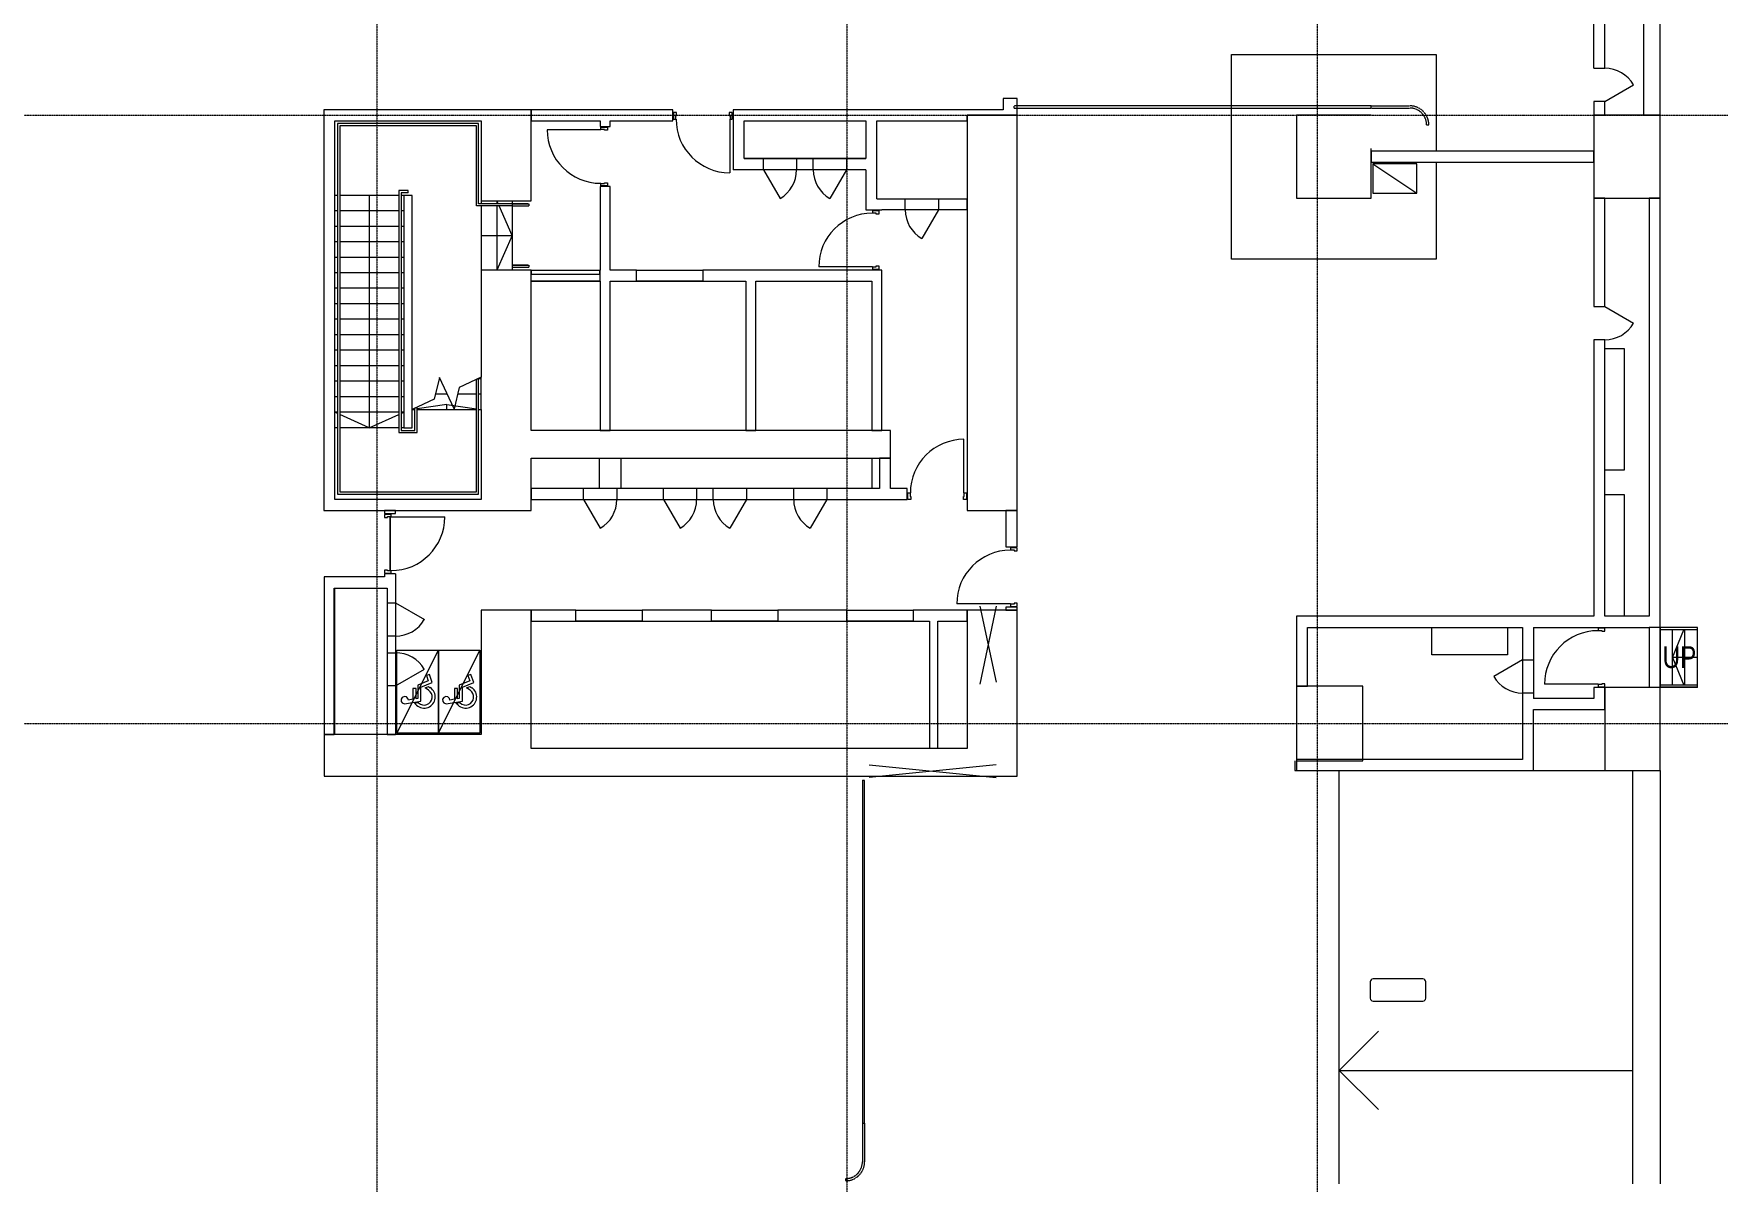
# Model space of a CAD drawing. Header units: millimetres. Extents: x -1578195 to 622687, y -255792 to 391308.
# Drawn here: x -1450456 to -1420001, y 118418 to 139191 of the extents above; entities that cross this region are included whole.
import ezdxf

# ---------------------------------------------------------------- set-up
doc = ezdxf.new("R2010")
doc.units = ezdxf.units.MM
for name, pattern in [('Grid Line', [21, 12, -3, 3, -3]), ('Long Dash', [13.5, 9, -4.5]), ('Overhead', [1.8, 1.2, -0.6])]:
    doc.linetypes.add(name, pattern=pattern)
for name, color, linetype, lineweight in [('A-010-M_LINE', 90, 'Continuous', 5), ('A-010-M_LINE-M', 33, 'Continuous', 18), ('A-200-M_WALL_EXT', 113, 'Continuous', 9), ('A-200-M_WALL_INT', 2, 'Continuous', 9), ('A-230-M_FLOOR', 192, 'Continuous', 18), ('A-241-M_RAMP', 51, 'Continuous', 5), ('A-242-A_STAIR', 31, 'Continuous', 5), ('A-242-M_STAIR', 31, 'Continuous', 5), ('A-242-MB_STAIR', 31, 'Continuous', 5), ('A-314-M_WINDOW', 151, 'Continuous', 5), ('A-325-M_DOOR', 31, 'Continuous', 5), ('A-325-M_DOOR_OPENING', 31, 'Continuous', 18), ('A-325-MH_DOOR', 31, 'Long Dash', 5), ('A-340-M_RAILING', 11, 'Continuous', 5), ('A-770-MH_FFE_SA', 91, 'Overhead', 5), ('S-280-M_COLUMN', 52, 'Continuous', 9), ('Z-030-M_GRID', 191, 'Continuous', 5), ('Z-060-M_DETAIL', 92, 'Continuous', 5)]:
    doc.layers.add(name, color=color, linetype=linetype, lineweight=lineweight)
doc.styles.add('Arial_1', font='arial.ttf', dxfattribs={"height": 1.475299})

# ---------------------------------------------------------------- blocks, each defined once
blk = doc.blocks.new('0291')
at = {"layer": 'A-010-M_LINE', "color": 1}
for p, q in [((102550, 165581), (102250, 164170)), ((102250, 165581), (102550, 164206)), ((114550, 162606), (114550, 164306)), ((102550, 162706), (100250, 162481)), ((100250, 162706), (102550, 162481)), ((107950, 162606), (113850, 162606)), ((107950, 162606), (113850, 162606)), ((114050, 162606), (114050, 155131)), ((108750, 157183), (109457, 157890)), ((108750, 157183), (114050, 157183)), ((108750, 157183), (109457, 156476))]:
    blk.add_line(p, q, dxfattribs=at)
at = {"layer": 'A-010-M_LINE-M', "color": 1}
blk.add_line((107950, 162781), (107950, 162606), dxfattribs=at)
at = {"layer": 'A-200-M_WALL_EXT', "color": 1, "lineweight": 13}
for p, q in [((93240, 174556), (90390, 174556)), ((90390, 174556), (90390, 174356)), ((94140, 174556), (93240, 174556)), ((94140, 172906), (94140, 174556)), ((90390, 174356), (90390, 167506)), ((90590, 174356), (93240, 174356)), ((90590, 167506), (90590, 174356)), ((93240, 174356), (93240, 172906)), ((102025, 174456), (102025, 167306)), ((102925, 174456), (102025, 174456)), ((102925, 167306), (102925, 174456)), ((93240, 172906), (94140, 172906)), ((93240, 171656), (93240, 169719)), ((94140, 171656), (93240, 171656)), ((94140, 168756), (94140, 171656)), ((93240, 169136), (93240, 167506)), ((100635, 168756), (94140, 168756)), ((100635, 168256), (100635, 168756)), ((94140, 167306), (94140, 168256)), ((94140, 168256), (100635, 168256)), ((90390, 167506), (90390, 167306)), ((93240, 167506), (90590, 167506)), ((90390, 167306), (93240, 167306)), ((93240, 167306), (94140, 167306)), ((102025, 167306), (102925, 167306)), ((93240, 165506), (93240, 163256)), ((94140, 165506), (93240, 165506)), ((94140, 163256), (94140, 165506)), ((102025, 165506), (102025, 163006)), ((102925, 165506), (102025, 165506)), ((102925, 162506), (102925, 165506)), ((93240, 163256), (90400, 163256)), ((90400, 163256), (90400, 162506)), ((94140, 163006), (94140, 163256)), ((102025, 163006), (94140, 163006)), ((90400, 162506), (94140, 162506)), ((94140, 162506), (102025, 162506)), ((102025, 162506), (102925, 162506))]:
    blk.add_line(p, q, dxfattribs=at)
at = {"layer": 'A-200-M_WALL_INT', "color": 1}
for p, q in [((113350, 175306), (113350, 185068)), ((113550, 175306), (113550, 184893)), ((114250, 184893), (114250, 174456)), ((114550, 174456), (114550, 184893)), ((113350, 175306), (113550, 175306)), ((96701, 174556), (94140, 174556)), ((94140, 174556), (94140, 174356)), ((96701, 174356), (96701, 174556)), ((102675, 174556), (97791, 174556)), ((97791, 174556), (97791, 174356)), ((102925, 174756), (102675, 174756)), ((102675, 174756), (102675, 174556)), ((102925, 174456), (102925, 174756)), ((113550, 174706), (113350, 174706)), ((113350, 174706), (113350, 174456)), ((113550, 174456), (113550, 174706)), ((94140, 174356), (95390, 174356)), ((95390, 174356), (95390, 174255)), ((95390, 174255), (95570, 174255)), ((95570, 174356), (96701, 174356)), ((95570, 174255), (95570, 174356)), ((97791, 174356), (97790, 174356)), ((97790, 174356), (97790, 173471)), ((97990, 174356), (100190, 174356)), ((97990, 173671), (97990, 174356)), ((100190, 174356), (100190, 173671)), ((100390, 174356), (102025, 174356)), ((100390, 172946), (100390, 174356)), ((102025, 174356), (102025, 174456)), ((102025, 174456), (102925, 174456)), ((113350, 174456), (113550, 174456)), ((114250, 174456), (114550, 174456)), ((97990, 173671), (100190, 173671)), ((98340, 173471), (98340, 173671)), ((98940, 173671), (98940, 173471)), ((99240, 173471), (99240, 173671)), ((99840, 173671), (99840, 173471)), ((113350, 173806), (109325, 173806)), ((109325, 173806), (109325, 173606)), ((109325, 173606), (113350, 173606)), ((113350, 173606), (113350, 173806)), ((100190, 173471), (97790, 173471)), ((100190, 173471), (100190, 172746)), ((91840, 173006), (91840, 168806)), ((91990, 173006), (91840, 173006)), ((91990, 168806), (91990, 173006)), ((95570, 173165), (95390, 173165)), ((95390, 173165), (95390, 171656)), ((95570, 171656), (95570, 173165)), ((100190, 172746), (100300, 172746)), ((100300, 172746), (100300, 172745)), ((100300, 172745), (100480, 172745)), ((100390, 172946), (102025, 172946)), ((100480, 172745), (100480, 172746)), ((102025, 172746), (100480, 172746)), ((100903, 172746), (100903, 172946)), ((101503, 172946), (101503, 172746)), ((102025, 172746), (102025, 172946)), ((113550, 172956), (113350, 172956)), ((113350, 172956), (113350, 170995)), ((113550, 170995), (113550, 172956)), ((114350, 172956), (114350, 165395)), ((114550, 172956), (114350, 172956)), ((114550, 165196), (114550, 172956)), ((95390, 171656), (95385, 171656)), ((95385, 171656), (95385, 171456)), ((96045, 171656), (95570, 171656)), ((96045, 171456), (96045, 171656)), ((100300, 171656), (97245, 171656)), ((97245, 171656), (97245, 171456)), ((100300, 171655), (100300, 171656)), ((100480, 171655), (100300, 171655)), ((100480, 168756), (100480, 171655)), ((95385, 171456), (95390, 171456)), ((95390, 171456), (95390, 168756)), ((95570, 168756), (95570, 171456)), ((95570, 171456), (96045, 171456)), ((97245, 171456), (98020, 171456)), ((98020, 171456), (98020, 168756)), ((98200, 168756), (98200, 171456)), ((98200, 171456), (100300, 171456)), ((100300, 171456), (100300, 168756)), ((113350, 170995), (113550, 170995)), ((113550, 170395), (113350, 170395)), ((113350, 170395), (113350, 165395)), ((113550, 165395), (113550, 170395)), ((91840, 168806), (91990, 168806)), ((95390, 168756), (95570, 168756)), ((98020, 168756), (98200, 168756)), ((100300, 168756), (100480, 168756)), ((100437, 168256), (100437, 167706)), ((100637, 168256), (100437, 168256)), ((100637, 167706), (100637, 168256)), ((100437, 167706), (94140, 167706)), ((94140, 167706), (94140, 167506)), ((94140, 167506), (100936, 167506)), ((95090, 167506), (95090, 167706)), ((95690, 167706), (95690, 167506)), ((96533, 167506), (96533, 167706)), ((97133, 167706), (97133, 167506)), ((97433, 167506), (97433, 167706)), ((98033, 167706), (98033, 167506)), ((98887, 167506), (98887, 167706)), ((99487, 167706), (99487, 167506)), ((100936, 167706), (100637, 167706)), ((100936, 167506), (100936, 167706)), ((91690, 167306), (91490, 167306)), ((91490, 167306), (91490, 167252)), ((91490, 167252), (91690, 167252)), ((91690, 167252), (91690, 167306)), ((102725, 167306), (102725, 166650)), ((102925, 167306), (102725, 167306)), ((102925, 166650), (102925, 167306)), ((102725, 166650), (102925, 166650)), ((90400, 166106), (90400, 163256)), ((91490, 166106), (90400, 166106)), ((91690, 166162), (91490, 166162)), ((91490, 166162), (91490, 166106)), ((91690, 166162), (91690, 163256)), ((90580, 163256), (90580, 165906)), ((90580, 165906), (91540, 165906)), ((91540, 165906), (91540, 163256)), ((91540, 165636), (91690, 165636)), ((94950, 165506), (94140, 165506)), ((94140, 165506), (94140, 165306)), ((94950, 165306), (94950, 165506)), ((97400, 165506), (96150, 165506)), ((96150, 165506), (96150, 165306)), ((97400, 165306), (97400, 165506)), ((99850, 165506), (98600, 165506)), ((98600, 165506), (98600, 165306)), ((99850, 165306), (99850, 165506)), ((102025, 165506), (101050, 165506)), ((101050, 165506), (101050, 165306)), ((102025, 165306), (102025, 165506)), ((102725, 165560), (102725, 165506)), ((102925, 165560), (102725, 165560)), ((102725, 165506), (102925, 165506)), ((102925, 165506), (102925, 165560)), ((107975, 165395), (107975, 164131)), ((113350, 165395), (107975, 165395)), ((114350, 165395), (113550, 165395)), ((94140, 165306), (94950, 165306)), ((96150, 165306), (97400, 165306)), ((98600, 165306), (99850, 165306)), ((101050, 165306), (101340, 165306)), ((101340, 165306), (101340, 163009)), ((101490, 165306), (102025, 165306)), ((101490, 163009), (101490, 165306)), ((108175, 164131), (108175, 165195)), ((108175, 165195), (112062, 165195)), ((112062, 165195), (112062, 162806)), ((112262, 165195), (114350, 165195)), ((112262, 165195), (112262, 163907)), ((114350, 165195), (114350, 165196)), ((114350, 165196), (114550, 165196)), ((91690, 165036), (91540, 165036)), ((91540, 164736), (91690, 164736)), ((112062, 164607), (112262, 164607)), ((91690, 164136), (91540, 164136)), ((107975, 164131), (108175, 164131)), ((112262, 164007), (112062, 164007)), ((113350, 163907), (112262, 163907)), ((113350, 164105), (113350, 163907)), ((113550, 164105), (113350, 164105)), ((113550, 163707), (113550, 164105)), ((112262, 162606), (112262, 163707)), ((112262, 163707), (113550, 163707)), ((90400, 163256), (90580, 163256)), ((91540, 163256), (91690, 163256)), ((101340, 163009), (101490, 163009)), ((112062, 162806), (107975, 162806)), ((107975, 162806), (107975, 162606)), ((107975, 162606), (112262, 162606))]:
    blk.add_line(p, q, dxfattribs=at)
at = {"layer": 'A-230-M_FLOOR', "color": 1}
for p, q in [((106800, 171856), (106800, 175556)), ((106800, 175556), (110500, 175556)), ((110500, 175556), (110500, 173806)), ((100191, 173672), (97990, 173672)), ((110500, 173606), (110500, 171856)), ((93800, 172906), (93800, 172856)), ((93800, 172816), (93800, 171746)), ((110500, 171856), (106800, 171856)), ((93800, 171706), (93800, 171656)), ((95385, 171456), (94140, 171456)), ((94140, 171456), (95385, 171456)), ((96045, 171456), (97245, 171456)), ((113550, 170236), (113900, 170236)), ((113900, 170236), (113900, 168036)), ((95370, 168256), (95370, 167706)), ((95770, 167706), (95770, 168256)), ((100300, 168256), (100300, 167706)), ((113900, 168036), (113550, 168036)), ((113550, 167596), (113900, 167596)), ((113900, 167596), (113900, 165396)), ((91590, 167237), (91590, 167252)), ((91590, 167252), (91590, 167237)), ((91590, 166217), (91590, 167197)), ((91590, 167197), (91590, 166217)), ((91590, 166162), (91590, 166177)), ((91590, 166177), (91590, 166162)), ((90590, 165906), (91540, 165906)), ((90590, 163256), (90590, 165906)), ((113900, 165396), (113550, 165396)), ((94950, 165306), (96150, 165306)), ((97400, 165306), (98600, 165306)), ((99850, 165306), (101050, 165306)), ((110425, 164696), (110425, 165195)), ((111790, 165195), (111790, 164696)), ((114550, 165190), (114550, 165196)), ((114550, 164151), (114550, 165150)), ((111790, 164696), (110425, 164696)), ((114550, 164106), (114550, 164111)), ((108750, 155131), (108750, 162606)), ((108750, 155131), (108750, 162606)), ((112262, 162606), (113550, 162606)), ((114550, 162606), (114550, 155131)), ((109311, 158786), (109311, 158486)), ((110263, 158836), (109361, 158836)), ((110313, 158486), (110313, 158786)), ((109361, 158436), (110263, 158436))]:
    blk.add_line(p, q, dxfattribs=at)
for centre, start, end in [((109361, 158786), 90, 180), ((110263, 158786), 0, 90), ((109361, 158486), 180, 270), ((110263, 158486), 270, 0)]:
    blk.add_arc(centre, 50, start, end, dxfattribs=at)
at = {"layer": 'A-241-M_RAMP', "color": 1, "lineweight": 9}
blk.add_line((114550, 162606), (114550, 155131), dxfattribs=at)
at = {"layer": 'A-242-A_STAIR', "color": 1}
for p, q in [((91215, 173006), (91215, 172726)), ((91215, 172726), (91215, 172446)), ((93543, 172856), (93520, 172906)), ((93800, 172281), (93561, 172816)), ((91215, 172446), (91215, 172166)), ((91215, 172166), (91215, 171886)), ((93240, 172281), (93520, 172281)), ((93520, 172281), (93800, 172281)), ((93800, 172281), (93520, 171656)), ((91215, 171886), (91215, 171606)), ((91215, 171606), (91215, 171326)), ((91215, 171326), (91215, 171046)), ((91215, 171046), (91215, 170766)), ((91215, 170766), (91215, 170486)), ((91215, 170486), (91215, 170206)), ((91215, 170206), (91215, 169926)), ((91215, 169926), (91215, 169646)), ((91215, 169646), (91215, 169366)), ((91215, 169366), (91215, 169086)), ((90640, 169064), (90590, 169086)), ((91215, 168806), (90680, 169046)), ((91215, 169086), (91215, 168806)), ((91215, 168806), (91750, 169046)), ((91790, 169064), (91840, 169086)), ((92040, 169143), (91990, 169136)), ((92615, 169228), (92080, 169149)), ((92615, 169136), (92615, 169228)), ((92615, 169228), (93150, 169149)), ((93190, 169143), (93240, 169136)), ((114775, 164651), (114982, 165150)), ((114998, 165190), (115000, 165195)), ((115000, 164651), (114775, 164651)), ((114775, 164651), (114982, 164151)), ((115225, 164651), (115000, 164651)), ((114998, 164111), (115000, 164106))]:
    blk.add_line(p, q, dxfattribs=at)
at = {"layer": 'A-242-M_STAIR', "color": 1}
for p, q in [((90640, 173006), (90590, 173006)), ((91750, 173006), (90680, 173006)), ((91840, 173006), (91790, 173006)), ((90640, 172726), (90590, 172726)), ((91750, 172726), (90680, 172726)), ((91840, 172726), (91790, 172726)), ((93240, 172906), (93240, 172856)), ((93240, 172816), (93240, 171656)), ((93520, 172906), (93520, 172856)), ((93520, 172816), (93520, 171656)), ((93800, 172906), (93800, 172856)), ((93800, 172816), (93800, 171746)), ((90640, 172446), (90590, 172446)), ((91750, 172446), (90680, 172446)), ((91840, 172446), (91790, 172446)), ((90640, 172166), (90590, 172166)), ((91750, 172166), (90680, 172166)), ((91840, 172166), (91790, 172166)), ((90640, 171886), (90590, 171886)), ((91750, 171886), (90680, 171886)), ((91840, 171886), (91790, 171886)), ((90640, 171606), (90590, 171606)), ((91750, 171606), (90680, 171606)), ((91840, 171606), (91790, 171606)), ((93800, 171706), (93800, 171656)), ((90640, 171326), (90590, 171326)), ((91750, 171326), (90680, 171326)), ((91840, 171326), (91790, 171326)), ((90640, 171046), (90590, 171046)), ((91750, 171046), (90680, 171046)), ((91840, 171046), (91790, 171046)), ((90640, 170766), (90590, 170766)), ((91750, 170766), (90680, 170766)), ((91840, 170766), (91790, 170766)), ((90640, 170486), (90590, 170486)), ((91750, 170486), (90680, 170486)), ((91840, 170486), (91790, 170486)), ((90640, 170206), (90590, 170206)), ((91750, 170206), (90680, 170206)), ((91840, 170206), (91790, 170206)), ((90640, 169926), (90590, 169926)), ((90640, 169646), (90590, 169646)), ((91750, 169926), (90680, 169926)), ((91750, 169646), (90680, 169646)), ((91840, 169926), (91790, 169926)), ((91840, 169646), (91790, 169646)), ((92480, 169696), (92490, 169696)), ((93191, 169696), (93240, 169696)), ((93240, 169696), (93240, 169719)), ((93240, 169416), (93240, 169696)), ((90640, 169366), (90590, 169366)), ((91750, 169366), (90680, 169366)), ((91840, 169366), (91790, 169366)), ((92412, 169416), (92621, 169416)), ((92813, 169416), (93150, 169416)), ((93190, 169416), (93240, 169416)), ((93240, 169136), (93240, 169416)), ((90640, 169086), (90590, 169086)), ((91750, 169086), (90680, 169086)), ((91840, 169086), (91790, 169086)), ((91990, 169136), (92040, 169136)), ((92080, 169136), (93150, 169136)), ((93190, 169136), (93240, 169136)), ((90640, 168806), (90590, 168806)), ((91750, 168806), (90680, 168806)), ((91840, 168806), (91790, 168806)), ((114775, 165195), (114550, 165195)), ((115000, 165195), (114775, 165195)), ((114775, 165190), (114775, 165195)), ((114775, 164151), (114775, 165150)), ((115225, 165195), (115000, 165195)), ((115000, 165190), (115000, 165195)), ((115000, 164151), (115000, 165150)), ((115225, 165190), (115225, 165195)), ((115225, 164151), (115225, 165150)), ((114775, 164106), (114550, 164106)), ((114775, 164106), (114775, 164111)), ((115000, 164106), (114775, 164106)), ((115000, 164106), (115000, 164111)), ((115225, 164106), (115000, 164106)), ((115225, 164106), (115225, 164111))]:
    blk.add_line(p, q, dxfattribs=at)
at = {"layer": 'A-242-M_STAIR', "color": 1, "linetype": 'Overhead'}
for p, q in [((90640, 173006), (90590, 173006)), ((91750, 173006), (90680, 173006)), ((91840, 173006), (91790, 173006)), ((90640, 172726), (90590, 172726)), ((91750, 172726), (90680, 172726)), ((91840, 172726), (91790, 172726)), ((93240, 172906), (93240, 172856)), ((93240, 172816), (93240, 171656)), ((93520, 172906), (93520, 172856)), ((93520, 172816), (93520, 171656)), ((90640, 172446), (90590, 172446)), ((91750, 172446), (90680, 172446)), ((91840, 172446), (91790, 172446)), ((90640, 172166), (90590, 172166)), ((91750, 172166), (90680, 172166)), ((91840, 172166), (91790, 172166)), ((90640, 171886), (90590, 171886)), ((91750, 171886), (90680, 171886)), ((91840, 171886), (91790, 171886)), ((90640, 171606), (90590, 171606)), ((91750, 171606), (90680, 171606)), ((91840, 171606), (91790, 171606)), ((90640, 171326), (90590, 171326)), ((91750, 171326), (90680, 171326)), ((91840, 171326), (91790, 171326)), ((90640, 171046), (90590, 171046)), ((91750, 171046), (90680, 171046)), ((91840, 171046), (91790, 171046)), ((90640, 170766), (90590, 170766)), ((91750, 170766), (90680, 170766)), ((91840, 170766), (91790, 170766)), ((90640, 170486), (90590, 170486)), ((91750, 170486), (90680, 170486)), ((91840, 170486), (91790, 170486)), ((90640, 170206), (90590, 170206)), ((91750, 170206), (90680, 170206)), ((91840, 170206), (91790, 170206)), ((90640, 169926), (90590, 169926)), ((90640, 169646), (90590, 169646)), ((91750, 169926), (90680, 169926)), ((91750, 169646), (90680, 169646)), ((91840, 169926), (91790, 169926)), ((91840, 169646), (91790, 169646)), ((92480, 169696), (92490, 169696)), ((93191, 169696), (93240, 169696)), ((90640, 169366), (90590, 169366)), ((91750, 169366), (90680, 169366)), ((91840, 169366), (91790, 169366)), ((92412, 169416), (92621, 169416)), ((92813, 169416), (93150, 169416)), ((93190, 169416), (93240, 169416)), ((90640, 169086), (90590, 169086)), ((91750, 169086), (90680, 169086)), ((91840, 169086), (91790, 169086)), ((91990, 169136), (92040, 169136)), ((92080, 169136), (93150, 169136)), ((93190, 169136), (93240, 169136)), ((90640, 168806), (90590, 168806)), ((91750, 168806), (90680, 168806)), ((91840, 168806), (91790, 168806)), ((114775, 165190), (114775, 165195)), ((114775, 164151), (114775, 165150)), ((115000, 165190), (115000, 165195)), ((115000, 164151), (115000, 165150)), ((115225, 165190), (115225, 165195)), ((115225, 164151), (115225, 165150)), ((114775, 164106), (114775, 164111)), ((115000, 164106), (115000, 164111)), ((115225, 164106), (115225, 164111))]:
    blk.add_line(p, q, dxfattribs=at)
at = {"layer": 'A-242-MB_STAIR', "color": 1}
for p, q in [((92483, 169711), (92389, 169322)), ((92747, 169144), (92483, 169711)), ((93240, 169719), (92842, 169533)), ((92842, 169533), (92747, 169144)), ((92389, 169322), (91990, 169136))]:
    blk.add_line(p, q, dxfattribs=at)
at = {"layer": 'A-314-M_WINDOW', "color": 1}
for p, q in [((94150, 171656), (95375, 171656)), ((94150, 171576), (94150, 171656)), ((95375, 171576), (94150, 171576)), ((95375, 171656), (95375, 171576))]:
    blk.add_line(p, q, dxfattribs=at)
at = {"layer": 'A-325-M_DOOR', "color": 1, "lineweight": 9}
for p, q in [((113550, 174706), (114070, 175006)), ((95400, 174240), (95520, 174240)), ((95400, 174200), (95400, 174240)), ((95520, 174240), (95520, 174185)), ((96771, 174506), (96716, 174506)), ((96716, 174506), (96716, 174386)), ((96716, 174386), (96756, 174386)), ((96756, 174386), (96756, 174451)), ((96756, 174451), (96771, 174451)), ((96771, 174451), (96771, 174506)), ((97776, 174506), (97721, 174506)), ((97721, 174506), (97721, 174451)), ((97721, 174451), (97736, 174451)), ((97736, 174451), (97736, 174386)), ((97736, 174386), (97776, 174386)), ((97776, 174386), (97776, 174506)), ((95465, 174200), (95400, 174200)), ((95465, 174185), (95465, 174200)), ((95520, 174185), (95465, 174185)), ((98340, 173471), (98640, 172952)), ((99840, 173471), (99540, 172952)), ((95400, 173220), (95465, 173220)), ((95400, 173180), (95400, 173220)), ((95520, 173180), (95400, 173180)), ((95465, 173220), (95465, 173235)), ((95465, 173235), (95520, 173235)), ((95520, 173235), (95520, 173180)), ((100430, 172730), (100310, 172730)), ((100310, 172730), (100310, 172690)), ((100310, 172690), (100375, 172690)), ((100375, 172690), (100375, 172675)), ((100430, 172675), (100430, 172730)), ((101503, 172746), (101203, 172227)), ((100375, 172675), (100430, 172675)), ((100375, 171710), (100310, 171710)), ((100310, 171710), (100310, 171670)), ((100310, 171670), (100430, 171670)), ((100375, 171725), (100375, 171710)), ((100430, 171725), (100375, 171725)), ((100430, 171670), (100430, 171725)), ((113550, 170995), (114070, 170695)), ((95090, 167506), (95390, 166987)), ((96533, 167506), (96833, 166987)), ((98033, 167506), (97733, 166987)), ((99487, 167506), (99187, 166987)), ((100951, 167626), (100991, 167626)), ((100951, 167506), (100951, 167626)), ((101006, 167506), (100951, 167506)), ((100991, 167626), (100991, 167561)), ((100991, 167561), (101006, 167561)), ((101006, 167561), (101006, 167506)), ((101956, 167506), (101956, 167561)), ((101956, 167561), (101971, 167561)), ((102011, 167506), (101956, 167506)), ((101971, 167626), (102011, 167626)), ((101971, 167561), (101971, 167626)), ((102011, 167626), (102011, 167506)), ((91610, 167237), (91490, 167237)), ((91490, 167237), (91490, 167182)), ((91610, 167197), (91610, 167237)), ((91490, 167182), (91545, 167182)), ((91545, 167182), (91545, 167197)), ((91545, 167197), (91610, 167197)), ((102925, 166635), (102805, 166635)), ((102805, 166635), (102805, 166595)), ((102805, 166595), (102870, 166595)), ((102870, 166595), (102870, 166580)), ((102925, 166580), (102925, 166635)), ((102870, 166580), (102925, 166580)), ((91545, 166232), (91490, 166232)), ((91490, 166232), (91490, 166177)), ((91490, 166177), (91610, 166177)), ((91545, 166217), (91545, 166232)), ((91610, 166217), (91545, 166217)), ((91610, 166177), (91610, 166217)), ((91690, 165636), (92210, 165336)), ((102870, 165615), (102805, 165615)), ((102805, 165615), (102805, 165575)), ((102805, 165575), (102925, 165575)), ((102870, 165630), (102870, 165615)), ((102925, 165630), (102870, 165630)), ((102925, 165575), (102925, 165630)), ((113550, 165180), (113430, 165180)), ((113430, 165180), (113430, 165140)), ((113430, 165140), (113495, 165140)), ((113495, 165140), (113495, 165125)), ((113495, 165125), (113550, 165125)), ((113550, 165125), (113550, 165180)), ((112062, 164607), (111543, 164307)), ((91690, 164136), (92210, 164436)), ((113495, 164160), (113430, 164160)), ((113430, 164160), (113430, 164120)), ((113495, 164175), (113495, 164160)), ((113550, 164175), (113495, 164175)), ((113550, 164120), (113550, 164175)), ((113430, 164120), (113550, 164120))]:
    blk.add_line(p, q, dxfattribs=at)
at = {"layer": 'A-325-M_DOOR', "color": 1}
for p, q in [((97731, 174386), (97731, 173416)), ((95400, 174195), (94430, 174195)), ((100310, 171715), (99340, 171715)), ((101966, 167626), (101966, 168596)), ((91610, 167192), (92580, 167192)), ((102805, 165620), (101835, 165620)), ((113430, 164165), (112460, 164165))]:
    blk.add_line(p, q, dxfattribs=at)
for centre, radius, start, end in [((113550, 174706), 600, 30, 90), ((97731, 174386), 970, 180, 270), ((95400, 174195), 970, 180, 270), ((98340, 173471), 600, 300, 0), ((99840, 173471), 600, 180, 240), ((100310, 171715), 970, 90, 180), ((101503, 172746), 600, 180, 240), ((113550, 170995), 600, 270, 330), ((101966, 167626), 970, 90, 180), ((95090, 167506), 600, 300, 0), ((96533, 167506), 600, 300, 0), ((98033, 167506), 600, 180, 240), ((99487, 167506), 600, 180, 240), ((91610, 167192), 970, 270, 0), ((102805, 165620), 970, 90, 180), ((91690, 165636), 600, 270, 330), ((113430, 164165), 970, 90, 180), ((91690, 164136), 600, 30, 90), ((112062, 164607), 600, 210, 270)]:
    blk.add_arc(centre, radius, start, end, dxfattribs=at)
at = {"layer": 'A-325-M_DOOR_OPENING', "color": 1}
for p, q in [((96045, 171656), (97245, 171656)), ((97245, 171456), (96045, 171456)), ((94950, 165506), (96150, 165506)), ((97400, 165506), (98600, 165506)), ((99850, 165506), (101050, 165506)), ((96150, 165306), (94950, 165306)), ((98600, 165306), (97400, 165306)), ((101050, 165306), (99850, 165306))]:
    blk.add_line(p, q, dxfattribs=at)
at = {"layer": 'A-325-MH_DOOR', "color": 1}
for p, q in [((114350, 165196), (114350, 164106)), ((114550, 165196), (114550, 164106))]:
    blk.add_line(p, q, dxfattribs=at)
at = {"layer": 'A-340-M_RAILING', "color": 1}
for p, q in [((90640, 174306), (90640, 173286)), ((93190, 174306), (90640, 174306)), ((90680, 174266), (90680, 173286)), ((93150, 174266), (90680, 174266)), ((93150, 172816), (93150, 174266)), ((93190, 172856), (93190, 174306)), ((90640, 173286), (90640, 168806)), ((90680, 173286), (90680, 168806)), ((91750, 173096), (91750, 172996)), ((91850, 173096), (91750, 173096)), ((91750, 172996), (91750, 168806)), ((91790, 173056), (91790, 172996)), ((91850, 173056), (91790, 173056)), ((91790, 172996), (91790, 168806)), ((91915, 173096), (91850, 173096)), ((91915, 173056), (91850, 173056)), ((91915, 173056), (91915, 173096)), ((93800, 172816), (93150, 172816)), ((93800, 172856), (93190, 172856)), ((93800, 172856), (93800, 172816)), ((93800, 172856), (94000, 172856)), ((94000, 172856), (93800, 172856)), ((93800, 172816), (94000, 172816)), ((93800, 172816), (94000, 172816)), ((94000, 172856), (94010, 172856)), ((94010, 172856), (94000, 172856)), ((94000, 172816), (94010, 172816)), ((94000, 172816), (94010, 172816)), ((94010, 172856), (94100, 172856)), ((94010, 172816), (94100, 172816)), ((94100, 172856), (94100, 172816)), ((93800, 171746), (93800, 171706)), ((93800, 171746), (94000, 171746)), ((94000, 171746), (93800, 171746)), ((93800, 171706), (94000, 171706)), ((93800, 171706), (94000, 171706)), ((94000, 171746), (94010, 171746)), ((94010, 171746), (94000, 171746)), ((94000, 171706), (94010, 171706)), ((94000, 171706), (94010, 171706)), ((94010, 171746), (94100, 171746)), ((94010, 171706), (94100, 171706)), ((94100, 171746), (94100, 171706)), ((93190, 169696), (93150, 169677)), ((93150, 169139), (93150, 169677)), ((93190, 169139), (93190, 169696)), ((92080, 169178), (92040, 169159)), ((92040, 169139), (92040, 169159)), ((92040, 168806), (92040, 169139)), ((92080, 169139), (92080, 169178)), ((92080, 168806), (92080, 169139)), ((93150, 167706), (93150, 169139)), ((93190, 167706), (93190, 169139)), ((90640, 168806), (90640, 167706)), ((90680, 168806), (90680, 167706)), ((91750, 168806), (91750, 168716)), ((91790, 168806), (91790, 168756)), ((91790, 168756), (92040, 168756)), ((92040, 168756), (92040, 168806)), ((92080, 168716), (92080, 168806)), ((91750, 168716), (92080, 168716)), ((90640, 167706), (90640, 167606)), ((90640, 167606), (90740, 167606)), ((90680, 167706), (90680, 167646)), ((90680, 167646), (90740, 167646)), ((90740, 167646), (93150, 167646)), ((90740, 167606), (93190, 167606)), ((93150, 167646), (93150, 167706)), ((93190, 167606), (93190, 167706)), ((114550, 165150), (114550, 165190)), ((115225, 165190), (114550, 165190)), ((115225, 165150), (114550, 165150)), ((115225, 165150), (115225, 165190)), ((114550, 164111), (114550, 164151)), ((115225, 164151), (114550, 164151)), ((115225, 164111), (114550, 164111)), ((115225, 164111), (115225, 164151))]:
    blk.add_line(p, q, dxfattribs=at)
at = {"layer": 'A-340-M_RAILING', "color": 1, "flags": 128}
for points in [[(94080, 172856), (94080, 172856), (94080, 172856), (94080, 172856), (94079, 172856), (94079, 172856), (94078, 172856), (94078, 172856), (94077, 172856), (94076, 172856), (94075, 172856), (94074, 172856), (94072, 172856), (94071, 172856), (94070, 172856), (94068, 172856), (94067, 172856), (94065, 172856), (94063, 172856), (94061, 172856), (94059, 172856), (94057, 172856), (94055, 172856), (94053, 172856), (94051, 172856), (94048, 172856), (94046, 172856), (94043, 172856), (94041, 172856), (94038, 172856), (94036, 172856), (94033, 172856), (94030, 172856), (94028, 172856), (94025, 172856), (94022, 172856), (94020, 172856), (94017, 172856), (94014, 172856), (94011, 172856), (94010, 172856)], [(94010, 172816), (94013, 172816), (94016, 172816), (94019, 172816), (94022, 172816), (94024, 172816), (94027, 172816), (94030, 172816), (94032, 172816), (94035, 172816), (94038, 172816), (94040, 172816), (94043, 172816), (94045, 172816), (94048, 172816), (94050, 172816), (94052, 172816), (94054, 172816), (94057, 172816), (94059, 172816), (94061, 172816), (94063, 172816), (94064, 172816), (94066, 172816), (94068, 172816), (94069, 172816), (94071, 172816), (94072, 172816), (94073, 172816), (94075, 172816), (94076, 172816), (94077, 172816), (94077, 172816), (94078, 172816), (94079, 172816), (94079, 172816), (94080, 172816), (94080, 172816), (94080, 172816), (94080, 172816)], [(94080, 171746), (94080, 171746), (94080, 171746), (94080, 171746), (94079, 171746), (94079, 171746), (94078, 171746), (94078, 171746), (94077, 171746), (94076, 171746), (94075, 171746), (94074, 171746), (94072, 171746), (94071, 171746), (94070, 171746), (94068, 171746), (94067, 171746), (94065, 171746), (94063, 171746), (94061, 171746), (94059, 171746), (94057, 171746), (94055, 171746), (94053, 171746), (94051, 171746), (94048, 171746), (94046, 171746), (94043, 171746), (94041, 171746), (94038, 171746), (94036, 171746), (94033, 171746), (94030, 171746), (94028, 171746), (94025, 171746), (94022, 171746), (94020, 171746), (94017, 171746), (94014, 171746), (94011, 171746), (94010, 171746)], [(94010, 171706), (94013, 171706), (94016, 171706), (94019, 171706), (94022, 171706), (94024, 171706), (94027, 171706), (94030, 171706), (94032, 171706), (94035, 171706), (94038, 171706), (94040, 171706), (94043, 171706), (94045, 171706), (94048, 171706), (94050, 171706), (94052, 171706), (94054, 171706), (94057, 171706), (94059, 171706), (94061, 171706), (94063, 171706), (94064, 171706), (94066, 171706), (94068, 171706), (94069, 171706), (94071, 171706), (94072, 171706), (94073, 171706), (94075, 171706), (94076, 171706), (94077, 171706), (94077, 171706), (94078, 171706), (94079, 171706), (94079, 171706), (94080, 171706), (94080, 171706), (94080, 171706), (94080, 171706)]]:
    blk.add_lwpolyline(points, dxfattribs=at)
at = {"layer": 'A-770-MH_FFE_SA', "color": 1}
for p, q in [((109325, 174626), (102875, 174626)), ((102875, 174586), (102875, 174626)), ((102875, 174586), (109325, 174586)), ((109325, 174626), (110025, 174626)), ((109325, 174586), (109325, 174626)), ((109325, 174586), (110025, 174586)), ((110330, 174281), (110370, 174281)), ((100130, 162431), (100130, 156231)), ((100130, 162431), (100170, 162431)), ((100170, 156231), (100170, 162431)), ((100130, 156231), (100130, 155531)), ((100130, 156231), (100170, 156231)), ((100170, 156231), (100170, 155531)), ((99825, 155226), (99825, 155186))]:
    blk.add_line(p, q, dxfattribs=at)
for centre, radius, start, end in [((110025, 174281), 345, 0, 90), ((110025, 174281), 305, 0, 90), ((99825, 155531), 305, 270, 0), ((99825, 155531), 345, 270, 0)]:
    blk.add_arc(centre, radius, start, end, dxfattribs=at)
at = {"layer": 'S-280-M_COLUMN', "color": 1, "lineweight": 13}
for p, q in [((109325, 174456), (107975, 174456)), ((107975, 174456), (107975, 172956)), ((114550, 174456), (113350, 174456)), ((113350, 174456), (113350, 172956)), ((114550, 172956), (114550, 174456)), ((109325, 172956), (109325, 173856)), ((107975, 172956), (109325, 172956)), ((113350, 172956), (114550, 172956)), ((107975, 164131), (107975, 162781)), ((109175, 164131), (107975, 164131)), ((109175, 162781), (109175, 164131)), ((114550, 164106), (113550, 164106)), ((113550, 164106), (113550, 162606)), ((114550, 162606), (114550, 164106)), ((107975, 162781), (109175, 162781)), ((113550, 162606), (114550, 162606))]:
    blk.add_line(p, q, dxfattribs=at)
at = {"layer": 'Z-030-M_GRID', "color": 1, "linetype": 'Grid Line'}
for p, q in [((91350, 209886), (91350, 140118)), ((99850, 209886), (99850, 140118)), ((108350, 209886), (108350, 140118)), ((-14408, 174456), (132980, 174456)), ((-14408, 163456), (132980, 163456))]:
    blk.add_line(p, q, dxfattribs=at)
at = {"layer": 'Z-060-M_DETAIL', "color": 1}
for p, q in [((109355, 173576), (110155, 173046)), ((109355, 173576), (109355, 173046)), ((110155, 173576), (109355, 173576)), ((110155, 173046), (110155, 173576)), ((109355, 173046), (110155, 173046)), ((91715, 163281), (92465, 164781)), ((91715, 164781), (92465, 164781)), ((91715, 163281), (91715, 164781)), ((92465, 163281), (93215, 164781)), ((92465, 164781), (93215, 164781)), ((92465, 163281), (92465, 164781)), ((92465, 164781), (92465, 163281)), ((93215, 164781), (93215, 163281)), ((92280, 164227), (92092, 164150)), ((92149, 164113), (92352, 164195)), ((92303, 164340), (92247, 164322)), ((92247, 164322), (92280, 164227)), ((92352, 164195), (92303, 164340)), ((93030, 164227), (92842, 164150)), ((92899, 164113), (93102, 164195)), ((93053, 164340), (92997, 164322)), ((92997, 164322), (93030, 164227)), ((93102, 164195), (93053, 164340)), ((91812, 163929), (91790, 163894)), ((91790, 163894), (91793, 163855)), ((91793, 163855), (91812, 163828)), ((91850, 163945), (91812, 163929)), ((91885, 163938), (91850, 163945)), ((91853, 163812), (92149, 163858)), ((91912, 163911), (91885, 163938)), ((91921, 163881), (91912, 163911)), ((92004, 163894), (91921, 163881)), ((92004, 164092), (92004, 163894)), ((92061, 164092), (92004, 164092)), ((92062, 163904), (92061, 164092)), ((92092, 163908), (92062, 163904)), ((92092, 164150), (92092, 163908)), ((92149, 163858), (92149, 164113)), ((92222, 164102), (92283, 164126)), ((92287, 164059), (92222, 164102)), ((92283, 164126), (92317, 164104)), ((92562, 163929), (92540, 163894)), ((92540, 163894), (92543, 163855)), ((92543, 163855), (92562, 163828)), ((92600, 163945), (92562, 163929)), ((92635, 163938), (92600, 163945)), ((92603, 163812), (92899, 163858)), ((92662, 163911), (92635, 163938)), ((92671, 163881), (92662, 163911)), ((92754, 163894), (92671, 163881)), ((92754, 164092), (92754, 163894)), ((92811, 164092), (92754, 164092)), ((92812, 163904), (92811, 164092)), ((92842, 163908), (92812, 163904)), ((92842, 164150), (92842, 163908)), ((92899, 163858), (92899, 164113)), ((92972, 164102), (93033, 164126)), ((93037, 164059), (92972, 164102)), ((93033, 164126), (93067, 164104)), ((91812, 163828), (91853, 163812)), ((92032, 163821), (92100, 163833)), ((92070, 163787), (92032, 163821)), ((92100, 163833), (92107, 163827)), ((92562, 163828), (92603, 163812)), ((92782, 163821), (92850, 163833)), ((92820, 163787), (92782, 163821)), ((92850, 163833), (92857, 163827)), ((92465, 163281), (91715, 163281)), ((93215, 163281), (92465, 163281))]:
    blk.add_line(p, q, dxfattribs=at)
for centre, radius in [((92205, 163936), 202), ((92205, 163936), 147), ((92955, 163936), 202), ((92955, 163936), 147)]:
    blk.add_arc(centre, radius, 227.8468, 56.5012, dxfattribs=at)
at = {"layer": 'A-242-A_STAIR', "color": 1, "style": 'Arial_1', "width": 0.8}
blk.add_text('UP', height=393.4, dxfattribs=at).set_placement((114594, 164460))
blk.add_text('UP', height=393.4, dxfattribs=at).set_placement((114594, 164460))

msp = doc.modelspace()

# ---------------------------------------------------------------- block references
msp.add_blockref('0291', (-1535603.6, -36740.4))

doc.saveas('drawing.dxf')
